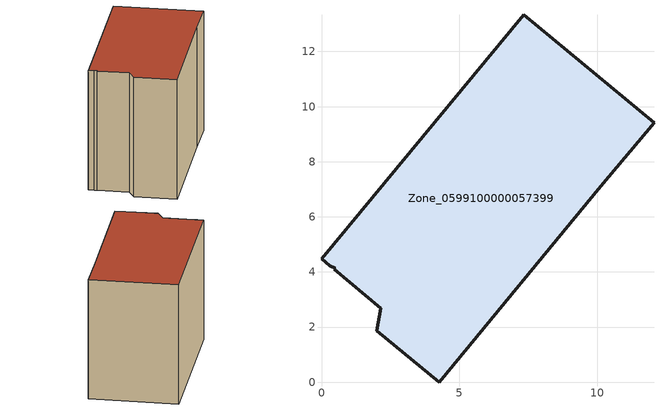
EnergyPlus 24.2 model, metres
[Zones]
Zone_0599100000057399
 floor ground (C_G): 2.01,1.86 2.15,2.69 0.46,4.09 0.5,4.14 0.3,4.22 0,4.47 7.33,13.33 12.07,9.41 10.14,7.11 4.27,0 z0
 wall outside (C_F): 2.15,2.69 2.01,1.86 4.27,0 10.14,7.11 12.07,9.41 7.33,13.33 0,4.47 0.3,4.22 0.5,4.14 0.46,4.09 2.15,2.69 z0:8.66
 roof outside (C_R): 0.5,4.14 0.46,4.09 2.15,2.69 2.01,1.86 4.27,0 10.14,7.11 12.07,9.41 7.33,13.33 0,4.47 0.3,4.22 z8.66
[BUILDING]
Pand.0599100000057399: North Axis=0; Terrain=City; Loads Convergence Tolerance Value=0.04; Temperature Convergence Tolerance Value=0.4; Solar Distribution=FullExterior; Maximum Number of Warmup Days=25; Minimum Number of Warmup Days=1
[Site:Location]
Rotterdam.The.Hague.AP_ZH_NLD Design_Conditions: Latitude=51.96; Longitude=4.45; Time Zone=1; Elevation=-4.5
[SITE:GROUNDTEMPERATURE:BUILDINGSURFACE]
18, 18, 18, 18, 18, 18, 18, 18, 18, 18, 18, 18
[MATERIAL] Thermal Absorptance=0.9; Solar Absorptance=0.7; Visible Absorptance=0.7
Name | Roughness | Thickness | Conductivity | Density | Specific Heat
G.TC.1946-1964 | MediumSmooth | 0.15 | 1 | 540 | 1210
F.TC.1946-1964 | Rough | 0.3 | 0.857143 | 1920 | 840
R.TC.1946-1964 | MediumRough | 0.2 | 0.235294 | 1500 | 1000
[CONSTRUCTION]
C_G: G.TC.1946-1964
C_F: F.TC.1946-1964
C_R: R.TC.1946-1964
[ZONE]
Zone_0599100000057399: Type=1; Multiplier=1; Ceiling Height=Autocalculate; Volume=Autocalculate; Floor Area=autocalculate; Part of Total Floor Area=Yes
[ZONEINFILTRATION:DESIGNFLOWRATE]
Infil_Zone_0599100000057399: Zone or ZoneList or Space or SpaceList=Zone_0599100000057399; Schedule=AlwaysOn; Design Flow Rate Calculation Method=Flow/Area; Flow Rate per Floor Area=0.003; Constant Term Coefficient=1; Temperature Term Coefficient=0; Velocity Term Coefficient=0; Velocity Squared Term Coefficient=0
[HVACTEMPLATE:ZONE:IDEALLOADSAIRSYSTEM]
Zone_0599100000057399: Maximum Heating Supply Air Temperature=50; Minimum Cooling Supply Air Temperature=13; Maximum Heating Supply Air Humidity Ratio=0.0156; Minimum Cooling Supply Air Humidity Ratio=0.0077; Heating Limit=NoLimit; Cooling Limit=NoLimit; Dehumidification Control Type=ConstantSensibleHeatRatio; Cooling Sensible Heat Ratio=0.7; Dehumidification Setpoint=60; Humidification Control Type=None; Humidification Setpoint=30; Outdoor Air Method=None; Outdoor Air Flow Rate per Person=0.00944; Outdoor Air Flow Rate per Zone Floor Area=0; Outdoor Air Flow Rate per Zone=0; Demand Controlled Ventilation Type=None; Outdoor Air Economizer Type=NoEconomizer; Heat Recovery Type=None; Sensible Heat Recovery Effectiveness=0.7; Latent Heat Recovery Effectiveness=0.65
[ZONECONTROL:THERMOSTAT]
ThermostatControl_Zone_0599100000057399: Zone or ZoneList=Zone_0599100000057399; Control Type Schedule=DualSetpointControlType; Control 1=Thermostat_Zone_0599100000057399; Temperature Difference Between Cutout And Setpoint=0
[THERMOSTATSETPOINT:DUALSETPOINT]
Thermostat_Zone_0599100000057399: Heating Setpoint Temperature Schedule=HeatingSetpoint_Zone_0599100000057399; Cooling Setpoint Temperature Schedule=CoolingSetpoint_Zone_0599100000057399
[SCHEDULE:COMPACT]
HeatingSetpoint_Zone_0599100000057399: Through: 12/31, For: AllDays, Until: 24:00, 21
CoolingSetpoint_Zone_0599100000057399: Through: 12/31, For: AllDays, Until: 24:00, 24
DualSetpointControlType: Through: 12/31, For: AllDays, Until: 24:00, 4
AlwaysOn: Through: 12/31, For: AllDays, Until: 24:00, 1
